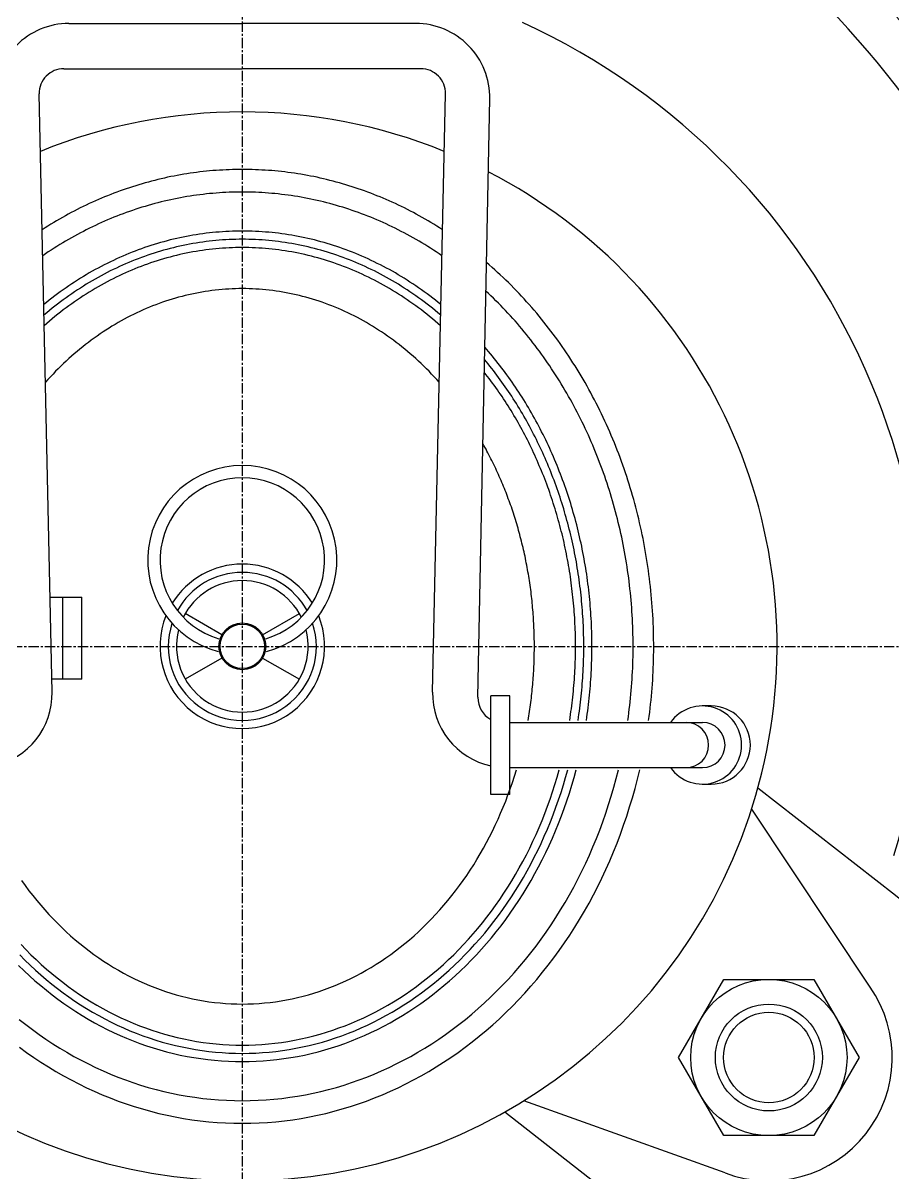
# Model space of a CAD drawing. Extents: x -168 to 134, y -532 to 192.
# Drawn here: x -26.7 to 79.1, y -64 to 75.8 of the extents above; entities that cross this region are included whole.
import ezdxf

# ---------------------------------------------------------------- set-up
doc = ezdxf.new("R2010")
doc.units = 0
doc.linetypes.add('CENTER', pattern=[2, 1.25, -0.25, 0.25, -0.25])
doc.linetypes.add('DASHED', pattern=[0.75, 0.5, -0.25])
doc.layers.get('0').update_dxf_attribs({"linetype": 'CONTINUOUS'})
doc.layers.add('CENTER', color=1, linetype='CENTER')

msp = doc.modelspace()

# ---------------------------------------------------------------- linework, layer by layer
at = {"color": 7, "linetype": 'CONTINUOUS'}
for p, q in [((-21.07, 75.75), (0, 75.75)), ((21.07, 75.75), (0, 75.75)), ((-21.69, 70.25), (0, 70.25)), ((21.69, 70.25), (0, 70.25)), ((-23.13, -5.56), (-24.68, 67.19)), ((23.13, -5.56), (24.68, 67.19)), ((28.63, -6.19), (30.07, 66.57)), ((-23.38, 6), (-19.5, 6)), ((-21.8, -4), (-21.8, 6)), ((-19.5, -4), (-19.5, 6)), ((-2.47, 1.42), (-6.93, 4)), ((2.47, 1.42), (6.93, 4)), ((-2.47, -1.43), (-6.93, -4)), ((2.47, -1.43), (6.93, -4)), ((-19.5, -4), (-23.16, -4)), ((30.2, -18), (30.2, -6)), ((32.5, -6), (30.2, -6)), ((32.5, -18), (32.5, -6)), ((57, -7.25), (55.93, -7.25)), ((32.5, -9.25), (55.93, -9.25)), ((32.5, -14.75), (55.93, -14.75)), ((55.93, -16.75), (57, -16.75)), ((32.5, -18), (30.2, -18)), ((79.39, -30.3), (62.67, -17.24)), ((76.32, -41.44), (61.91, -19.81)), ((58.68, -64.02), (34.2, -55.27)), ((48.61, -69.7), (31.89, -56.64))]:
    msp.add_line(p, q, dxfattribs=at)
msp.add_lwpolyline([(69.48, -40.5), (74.97, -50), (69.48, -59.5), (58.52, -59.5), (53.03, -50), (58.52, -40.5)], close=True, dxfattribs=at)
for points in [[(24.33, 50.67, 0), (23.98, 50.89, 0), (23.64, 51.11, 0), (23.28, 51.33, 0), (22.93, 51.54, 0), (22.58, 51.75, 0), (22.22, 51.96, 0), (21.87, 52.16, 0), (21.51, 52.36, 0), (21.15, 52.56, 0), (20.79, 52.75, 0), (20.43, 52.94, 0), (20.07, 53.12, 0), (19.7, 53.31, 0), (19.34, 53.49, 0), (18.97, 53.66, 0), (18.6, 53.84, 0), (18.23, 54.01, 0), (17.86, 54.17, 0), (17.49, 54.34, 0), (17.12, 54.5, 0), (16.74, 54.65, 0), (16.37, 54.8, 0), (15.99, 54.95, 0), (15.62, 55.1, 0), (15.24, 55.24, 0), (14.86, 55.38, 0), (14.48, 55.51, 0), (14.1, 55.65, 0), (13.72, 55.77, 0), (13.34, 55.9, 0), (12.95, 56.02, 0), (12.57, 56.14, 0), (12.18, 56.25, 0), (11.8, 56.36, 0), (11.41, 56.47, 0), (11.03, 56.57, 0), (10.64, 56.67, 0), (10.25, 56.77, 0), (9.86, 56.86, 0), (9.47, 56.95, 0), (9.08, 57.04, 0), (8.69, 57.12, 0), (8.3, 57.2, 0), (7.91, 57.27, 0), (7.52, 57.34, 0), (7.12, 57.41, 0), (6.73, 57.47, 0), (6.34, 57.53, 0), (5.94, 57.59, 0), (5.55, 57.64, 0), (5.15, 57.69, 0), (4.76, 57.74, 0), (4.36, 57.78, 0), (3.97, 57.82, 0), (3.57, 57.85, 0), (3.17, 57.88, 0), (2.78, 57.91, 0), (2.38, 57.93, 0), (1.98, 57.95, 0), (1.59, 57.97, 0), (1.19, 57.98, 0), (0.79, 57.99, 0), (0.4, 58, 0), (0, 58, 0), (-0.4, 58, 0), (-0.79, 57.99, 0), (-1.19, 57.98, 0), (-1.59, 57.97, 0), (-1.98, 57.95, 0), (-2.38, 57.93, 0), (-2.78, 57.91, 0), (-3.17, 57.88, 0), (-3.57, 57.85, 0), (-3.97, 57.82, 0), (-4.36, 57.78, 0), (-4.76, 57.74, 0), (-5.15, 57.69, 0), (-5.55, 57.64, 0), (-5.94, 57.59, 0), (-6.34, 57.53, 0), (-6.73, 57.47, 0), (-7.12, 57.41, 0), (-7.52, 57.34, 0), (-7.91, 57.27, 0), (-8.3, 57.2, 0), (-8.69, 57.12, 0), (-9.08, 57.04, 0), (-9.47, 56.95, 0), (-9.86, 56.86, 0), (-10.25, 56.77, 0), (-10.64, 56.67, 0), (-11.03, 56.57, 0), (-11.41, 56.47, 0), (-11.8, 56.36, 0), (-12.18, 56.25, 0), (-12.57, 56.14, 0), (-12.95, 56.02, 0), (-13.34, 55.9, 0), (-13.72, 55.77, 0), (-14.1, 55.65, 0), (-14.48, 55.51, 0), (-14.86, 55.38, 0), (-15.24, 55.24, 0), (-15.62, 55.1, 0), (-15.99, 54.95, 0), (-16.37, 54.8, 0), (-16.74, 54.65, 0), (-17.12, 54.5, 0), (-17.49, 54.34, 0), (-17.86, 54.17, 0), (-18.23, 54.01, 0), (-18.6, 53.84, 0), (-18.97, 53.66, 0), (-19.34, 53.49, 0), (-19.7, 53.31, 0), (-20.07, 53.12, 0), (-20.43, 52.94, 0), (-20.79, 52.75, 0), (-21.15, 52.56, 0), (-21.51, 52.36, 0), (-21.87, 52.16, 0), (-22.22, 51.96, 0), (-22.58, 51.75, 0), (-22.93, 51.54, 0), (-23.28, 51.33, 0), (-23.64, 51.11, 0), (-23.98, 50.89, 0), (-24.33, 50.67, 0)], [(24.26, 47.5, 0), (23.92, 47.73, 0), (23.58, 47.96, 0), (23.23, 48.19, 0), (22.88, 48.42, 0), (22.53, 48.64, 0), (22.18, 48.86, 0), (21.83, 49.07, 0), (21.48, 49.28, 0), (21.12, 49.49, 0), (20.76, 49.69, 0), (20.4, 49.89, 0), (20.04, 50.09, 0), (19.68, 50.28, 0), (19.32, 50.47, 0), (18.96, 50.66, 0), (18.59, 50.84, 0), (18.22, 51.02, 0), (17.85, 51.2, 0), (17.49, 51.37, 0), (17.11, 51.54, 0), (16.74, 51.7, 0), (16.37, 51.87, 0), (16, 52.02, 0), (15.62, 52.18, 0), (15.24, 52.33, 0), (14.87, 52.47, 0), (14.49, 52.62, 0), (14.11, 52.76, 0), (13.73, 52.89, 0), (13.35, 53.02, 0), (12.96, 53.15, 0), (12.58, 53.28, 0), (12.2, 53.4, 0), (11.81, 53.51, 0), (11.43, 53.63, 0), (11.04, 53.74, 0), (10.65, 53.84, 0), (10.26, 53.94, 0), (9.88, 54.04, 0), (9.49, 54.14, 0), (9.1, 54.23, 0), (8.7, 54.31, 0), (8.31, 54.4, 0), (7.92, 54.48, 0), (7.53, 54.55, 0), (7.14, 54.62, 0), (6.74, 54.69, 0), (6.35, 54.75, 0), (5.95, 54.81, 0), (5.56, 54.87, 0), (5.16, 54.92, 0), (4.77, 54.97, 0), (4.37, 55.02, 0), (3.97, 55.06, 0), (3.58, 55.09, 0), (3.18, 55.13, 0), (2.78, 55.16, 0), (2.39, 55.18, 0), (1.99, 55.2, 0), (1.59, 55.22, 0), (1.19, 55.23, 0), (0.8, 55.24, 0), (0.4, 55.25, 0), (0, 55.25, 0), (-0.4, 55.25, 0), (-0.8, 55.24, 0), (-1.19, 55.23, 0), (-1.59, 55.22, 0), (-1.99, 55.2, 0), (-2.39, 55.18, 0), (-2.78, 55.16, 0), (-3.18, 55.13, 0), (-3.58, 55.09, 0), (-3.97, 55.06, 0), (-4.37, 55.02, 0), (-4.77, 54.97, 0), (-5.16, 54.92, 0), (-5.56, 54.87, 0), (-5.95, 54.81, 0), (-6.35, 54.75, 0), (-6.74, 54.69, 0), (-7.14, 54.62, 0), (-7.53, 54.55, 0), (-7.92, 54.48, 0), (-8.31, 54.4, 0), (-8.7, 54.31, 0), (-9.1, 54.23, 0), (-9.49, 54.14, 0), (-9.88, 54.04, 0), (-10.26, 53.94, 0), (-10.65, 53.84, 0), (-11.04, 53.74, 0), (-11.43, 53.63, 0), (-11.81, 53.51, 0), (-12.2, 53.4, 0), (-12.58, 53.28, 0), (-12.96, 53.15, 0), (-13.35, 53.02, 0), (-13.73, 52.89, 0), (-14.11, 52.76, 0), (-14.49, 52.62, 0), (-14.87, 52.47, 0), (-15.24, 52.33, 0), (-15.62, 52.18, 0), (-16, 52.02, 0), (-16.37, 51.87, 0), (-16.74, 51.7, 0), (-17.11, 51.54, 0), (-17.49, 51.37, 0), (-17.85, 51.2, 0), (-18.22, 51.02, 0), (-18.59, 50.84, 0), (-18.96, 50.66, 0), (-19.32, 50.47, 0), (-19.68, 50.28, 0), (-20.04, 50.09, 0), (-20.4, 49.89, 0), (-20.76, 49.69, 0), (-21.12, 49.49, 0), (-21.48, 49.28, 0), (-21.83, 49.07, 0), (-22.18, 48.86, 0), (-22.53, 48.64, 0), (-22.88, 48.42, 0), (-23.23, 48.19, 0), (-23.58, 47.96, 0), (-23.92, 47.73, 0), (-24.26, 47.5, 0)], [(24.14, 41.56, 0), (23.81, 41.83, 0), (23.47, 42.1, 0), (23.14, 42.36, 0), (22.8, 42.62, 0), (22.46, 42.87, 0), (22.12, 43.12, 0), (21.78, 43.37, 0), (21.43, 43.61, 0), (21.08, 43.85, 0), (20.73, 44.08, 0), (20.38, 44.31, 0), (20.03, 44.54, 0), (19.68, 44.76, 0), (19.32, 44.98, 0), (18.96, 45.2, 0), (18.6, 45.41, 0), (18.24, 45.61, 0), (17.88, 45.82, 0), (17.51, 46.01, 0), (17.15, 46.21, 0), (16.78, 46.4, 0), (16.41, 46.58, 0), (16.04, 46.77, 0), (15.67, 46.94, 0), (15.29, 47.12, 0), (14.92, 47.29, 0), (14.54, 47.45, 0), (14.16, 47.61, 0), (13.78, 47.77, 0), (13.4, 47.92, 0), (13.02, 48.07, 0), (12.64, 48.21, 0), (12.26, 48.35, 0), (11.87, 48.49, 0), (11.49, 48.62, 0), (11.1, 48.75, 0), (10.71, 48.87, 0), (10.32, 48.99, 0), (9.93, 49.1, 0), (9.54, 49.21, 0), (9.15, 49.31, 0), (8.76, 49.42, 0), (8.37, 49.51, 0), (7.97, 49.6, 0), (7.58, 49.69, 0), (7.19, 49.77, 0), (6.79, 49.85, 0), (6.39, 49.93, 0), (6, 49.99, 0), (5.6, 50.06, 0), (5.2, 50.12, 0), (4.8, 50.18, 0), (4.4, 50.23, 0), (4, 50.28, 0), (3.61, 50.32, 0), (3.21, 50.36, 0), (2.81, 50.39, 0), (2.41, 50.42, 0), (2, 50.44, 0), (1.6, 50.46, 0), (1.2, 50.48, 0), (0.8, 50.49, 0), (0.4, 50.5, 0), (0, 50.5, 0), (-0.4, 50.5, 0), (-0.8, 50.49, 0), (-1.2, 50.48, 0), (-1.6, 50.46, 0), (-2, 50.44, 0), (-2.41, 50.42, 0), (-2.81, 50.39, 0), (-3.21, 50.36, 0), (-3.61, 50.32, 0), (-4, 50.28, 0), (-4.4, 50.23, 0), (-4.8, 50.18, 0), (-5.2, 50.12, 0), (-5.6, 50.06, 0), (-6, 49.99, 0), (-6.39, 49.93, 0), (-6.79, 49.85, 0), (-7.19, 49.77, 0), (-7.58, 49.69, 0), (-7.97, 49.6, 0), (-8.37, 49.51, 0), (-8.76, 49.42, 0), (-9.15, 49.31, 0), (-9.54, 49.21, 0), (-9.93, 49.1, 0), (-10.32, 48.99, 0), (-10.71, 48.87, 0), (-11.1, 48.75, 0), (-11.49, 48.62, 0), (-11.87, 48.49, 0), (-12.26, 48.35, 0), (-12.64, 48.21, 0), (-13.02, 48.07, 0), (-13.4, 47.92, 0), (-13.78, 47.77, 0), (-14.16, 47.61, 0), (-14.54, 47.45, 0), (-14.92, 47.29, 0), (-15.29, 47.12, 0), (-15.67, 46.94, 0), (-16.04, 46.77, 0), (-16.41, 46.58, 0), (-16.78, 46.4, 0), (-17.15, 46.21, 0), (-17.51, 46.01, 0), (-17.88, 45.82, 0), (-18.24, 45.61, 0), (-18.6, 45.41, 0), (-18.96, 45.2, 0), (-19.32, 44.98, 0), (-19.68, 44.76, 0), (-20.03, 44.54, 0), (-20.38, 44.31, 0), (-20.73, 44.08, 0), (-21.08, 43.85, 0), (-21.43, 43.61, 0), (-21.78, 43.37, 0), (-22.12, 43.12, 0), (-22.46, 42.87, 0), (-22.8, 42.62, 0), (-23.14, 42.36, 0), (-23.47, 42.1, 0), (-23.81, 41.83, 0), (-24.14, 41.56, 0)], [(24.11, 40.29, 0), (23.78, 40.57, 0), (23.45, 40.84, 0), (23.12, 41.11, 0), (22.78, 41.37, 0), (22.45, 41.63, 0), (22.11, 41.89, 0), (21.77, 42.15, 0), (21.42, 42.39, 0), (21.08, 42.64, 0), (20.73, 42.88, 0), (20.38, 43.12, 0), (20.03, 43.35, 0), (19.68, 43.58, 0), (19.32, 43.81, 0), (18.97, 44.03, 0), (18.61, 44.25, 0), (18.25, 44.46, 0), (17.89, 44.67, 0), (17.52, 44.87, 0), (17.16, 45.07, 0), (16.79, 45.27, 0), (16.42, 45.46, 0), (16.05, 45.65, 0), (15.68, 45.83, 0), (15.31, 46.01, 0), (14.93, 46.18, 0), (14.56, 46.35, 0), (14.18, 46.52, 0), (13.8, 46.68, 0), (13.42, 46.84, 0), (13.04, 46.99, 0), (12.66, 47.14, 0), (12.27, 47.29, 0), (11.89, 47.42, 0), (11.5, 47.56, 0), (11.12, 47.69, 0), (10.73, 47.82, 0), (10.34, 47.94, 0), (9.95, 48.06, 0), (9.56, 48.17, 0), (9.17, 48.28, 0), (8.78, 48.38, 0), (8.38, 48.48, 0), (7.99, 48.57, 0), (7.59, 48.66, 0), (7.2, 48.75, 0), (6.8, 48.83, 0), (6.41, 48.91, 0), (6.01, 48.98, 0), (5.61, 49.05, 0), (5.21, 49.11, 0), (4.81, 49.17, 0), (4.41, 49.22, 0), (4.01, 49.27, 0), (3.61, 49.31, 0), (3.21, 49.35, 0), (2.81, 49.39, 0), (2.41, 49.42, 0), (2.01, 49.44, 0), (1.61, 49.46, 0), (1.21, 49.48, 0), (0.8, 49.49, 0), (0.4, 49.5, 0), (0, 49.5, 0), (-0.4, 49.5, 0), (-0.8, 49.49, 0), (-1.21, 49.48, 0), (-1.61, 49.46, 0), (-2.01, 49.44, 0), (-2.41, 49.42, 0), (-2.81, 49.39, 0), (-3.21, 49.35, 0), (-3.61, 49.31, 0), (-4.01, 49.27, 0), (-4.41, 49.22, 0), (-4.81, 49.17, 0), (-5.21, 49.11, 0), (-5.61, 49.05, 0), (-6.01, 48.98, 0), (-6.41, 48.91, 0), (-6.8, 48.83, 0), (-7.2, 48.75, 0), (-7.59, 48.66, 0), (-7.99, 48.57, 0), (-8.38, 48.48, 0), (-8.78, 48.38, 0), (-9.17, 48.28, 0), (-9.56, 48.17, 0), (-9.95, 48.06, 0), (-10.34, 47.94, 0), (-10.73, 47.82, 0), (-11.12, 47.69, 0), (-11.5, 47.56, 0), (-11.89, 47.42, 0), (-12.27, 47.29, 0), (-12.66, 47.14, 0), (-13.04, 46.99, 0), (-13.42, 46.84, 0), (-13.8, 46.68, 0), (-14.18, 46.52, 0), (-14.56, 46.35, 0), (-14.93, 46.18, 0), (-15.31, 46.01, 0), (-15.68, 45.83, 0), (-16.05, 45.65, 0), (-16.42, 45.46, 0), (-16.79, 45.27, 0), (-17.16, 45.07, 0), (-17.52, 44.87, 0), (-17.89, 44.67, 0), (-18.25, 44.46, 0), (-18.61, 44.25, 0), (-18.97, 44.03, 0), (-19.32, 43.81, 0), (-19.68, 43.58, 0), (-20.03, 43.35, 0), (-20.38, 43.12, 0), (-20.73, 42.88, 0), (-21.08, 42.64, 0), (-21.42, 42.39, 0), (-21.77, 42.15, 0), (-22.11, 41.89, 0), (-22.45, 41.63, 0), (-22.78, 41.37, 0), (-23.12, 41.11, 0), (-23.45, 40.84, 0), (-23.78, 40.57, 0), (-24.11, 40.29, 0)], [(24.08, 38.99, 0), (23.76, 39.28, 0), (23.43, 39.56, 0), (23.1, 39.84, 0), (22.77, 40.11, 0), (22.43, 40.38, 0), (22.1, 40.65, 0), (21.76, 40.91, 0), (21.42, 41.16, 0), (21.07, 41.42, 0), (20.73, 41.67, 0), (20.38, 41.91, 0), (20.03, 42.15, 0), (19.68, 42.39, 0), (19.33, 42.62, 0), (18.97, 42.85, 0), (18.62, 43.07, 0), (18.26, 43.29, 0), (17.9, 43.51, 0), (17.53, 43.72, 0), (17.17, 43.93, 0), (16.8, 44.13, 0), (16.44, 44.33, 0), (16.07, 44.52, 0), (15.7, 44.71, 0), (15.32, 44.89, 0), (14.95, 45.07, 0), (14.58, 45.25, 0), (14.2, 45.42, 0), (13.82, 45.59, 0), (13.44, 45.75, 0), (13.06, 45.91, 0), (12.68, 46.06, 0), (12.3, 46.21, 0), (11.91, 46.36, 0), (11.52, 46.49, 0), (11.14, 46.63, 0), (10.75, 46.76, 0), (10.36, 46.89, 0), (9.97, 47.01, 0), (9.58, 47.12, 0), (9.19, 47.24, 0), (8.79, 47.34, 0), (8.4, 47.45, 0), (8.01, 47.54, 0), (7.61, 47.64, 0), (7.21, 47.72, 0), (6.82, 47.81, 0), (6.42, 47.89, 0), (6.02, 47.96, 0), (5.62, 48.03, 0), (5.22, 48.09, 0), (4.82, 48.15, 0), (4.42, 48.21, 0), (4.02, 48.26, 0), (3.62, 48.31, 0), (3.22, 48.35, 0), (2.82, 48.38, 0), (2.42, 48.41, 0), (2.01, 48.44, 0), (1.61, 48.46, 0), (1.21, 48.48, 0), (0.81, 48.49, 0), (0.4, 48.5, 0), (0, 48.5, 0), (-0.4, 48.5, 0), (-0.81, 48.49, 0), (-1.21, 48.48, 0), (-1.61, 48.46, 0), (-2.01, 48.44, 0), (-2.42, 48.41, 0), (-2.82, 48.38, 0), (-3.22, 48.35, 0), (-3.62, 48.31, 0), (-4.02, 48.26, 0), (-4.42, 48.21, 0), (-4.82, 48.15, 0), (-5.22, 48.09, 0), (-5.62, 48.03, 0), (-6.02, 47.96, 0), (-6.42, 47.89, 0), (-6.82, 47.81, 0), (-7.21, 47.72, 0), (-7.61, 47.64, 0), (-8.01, 47.54, 0), (-8.4, 47.45, 0), (-8.79, 47.34, 0), (-9.19, 47.24, 0), (-9.58, 47.12, 0), (-9.97, 47.01, 0), (-10.36, 46.89, 0), (-10.75, 46.76, 0), (-11.14, 46.63, 0), (-11.52, 46.49, 0), (-11.91, 46.36, 0), (-12.3, 46.21, 0), (-12.68, 46.06, 0), (-13.06, 45.91, 0), (-13.44, 45.75, 0), (-13.82, 45.59, 0), (-14.2, 45.42, 0), (-14.58, 45.25, 0), (-14.95, 45.07, 0), (-15.32, 44.89, 0), (-15.7, 44.71, 0), (-16.07, 44.52, 0), (-16.44, 44.33, 0), (-16.8, 44.13, 0), (-17.17, 43.93, 0), (-17.53, 43.72, 0), (-17.9, 43.51, 0), (-18.26, 43.29, 0), (-18.62, 43.07, 0), (-18.97, 42.85, 0), (-19.33, 42.62, 0), (-19.68, 42.39, 0), (-20.03, 42.15, 0), (-20.38, 41.91, 0), (-20.73, 41.67, 0), (-21.07, 41.42, 0), (-21.42, 41.16, 0), (-21.76, 40.91, 0), (-22.1, 40.65, 0), (-22.43, 40.38, 0), (-22.77, 40.11, 0), (-23.1, 39.84, 0), (-23.43, 39.56, 0), (-23.76, 39.28, 0), (-24.08, 38.99, 0)], [(49.39, -9, 0), (49.46, -8.51, 0), (49.52, -8.02, 0), (49.58, -7.53, 0), (49.63, -7.04, 0), (49.68, -6.55, 0), (49.73, -6.06, 0), (49.77, -5.57, 0), (49.81, -5.07, 0), (49.84, -4.58, 0), (49.88, -4.09, 0), (49.9, -3.6, 0), (49.93, -3.1, 0), (49.95, -2.61, 0), (49.97, -2.11, 0), (49.98, -1.62, 0), (49.99, -1.13, 0), (50, -0.63, 0), (50, -0.14, 0), (50, 0.36, 0), (49.99, 0.85, 0), (49.99, 1.35, 0), (49.97, 1.84, 0), (49.96, 2.34, 0), (49.94, 2.83, 0), (49.92, 3.32, 0), (49.89, 3.82, 0), (49.86, 4.31, 0), (49.83, 4.8, 0), (49.79, 5.3, 0), (49.75, 5.79, 0), (49.71, 6.28, 0), (49.66, 6.77, 0), (49.61, 7.26, 0), (49.55, 7.75, 0), (49.49, 8.24, 0), (49.43, 8.73, 0), (49.36, 9.22, 0), (49.29, 9.71, 0), (49.22, 10.19, 0), (49.14, 10.68, 0), (49.06, 11.17, 0), (48.98, 11.65, 0), (48.89, 12.13, 0), (48.8, 12.62, 0), (48.71, 13.1, 0), (48.61, 13.58, 0), (48.51, 14.06, 0), (48.4, 14.54, 0), (48.29, 15.02, 0), (48.18, 15.5, 0), (48.07, 15.97, 0), (47.95, 16.45, 0), (47.83, 16.92, 0), (47.7, 17.39, 0), (47.57, 17.86, 0), (47.44, 18.33, 0), (47.3, 18.8, 0), (47.16, 19.27, 0), (47.02, 19.73, 0), (46.87, 20.2, 0), (46.72, 20.66, 0), (46.57, 21.12, 0), (46.41, 21.58, 0), (46.25, 22.04, 0), (46.09, 22.5, 0), (45.92, 22.95, 0), (45.75, 23.41, 0), (45.57, 23.86, 0), (45.4, 24.31, 0), (45.22, 24.75, 0), (45.03, 25.2, 0), (44.85, 25.65, 0), (44.66, 26.09, 0), (44.46, 26.53, 0), (44.27, 26.97, 0), (44.07, 27.4, 0), (43.86, 27.84, 0), (43.66, 28.27, 0), (43.45, 28.7, 0), (43.24, 29.13, 0), (43.02, 29.56, 0), (42.8, 29.98, 0), (42.58, 30.4, 0), (42.35, 30.82, 0), (42.13, 31.24, 0), (41.9, 31.66, 0), (41.66, 32.07, 0), (41.42, 32.48, 0), (41.18, 32.89, 0), (40.94, 33.3, 0), (40.69, 33.7, 0), (40.45, 34.1, 0), (40.19, 34.5, 0), (39.94, 34.9, 0), (39.68, 35.29, 0), (39.42, 35.68, 0), (39.16, 36.07, 0), (38.89, 36.45, 0), (38.62, 36.84, 0), (38.35, 37.22, 0), (38.07, 37.6, 0), (37.8, 37.97, 0), (37.51, 38.34, 0), (37.23, 38.71, 0), (36.95, 39.08, 0), (36.66, 39.44, 0), (36.37, 39.81, 0), (36.07, 40.16, 0), (35.78, 40.52, 0), (35.48, 40.87, 0), (35.17, 41.22, 0), (34.87, 41.57, 0), (34.56, 41.91, 0), (34.25, 42.25, 0), (33.94, 42.59, 0), (33.63, 42.92, 0), (33.31, 43.25, 0), (32.99, 43.58, 0), (32.67, 43.91, 0), (32.35, 44.23, 0), (32.02, 44.54, 0), (31.69, 44.86, 0), (31.36, 45.17, 0), (31.03, 45.48, 0), (30.69, 45.79, 0), (30.36, 46.09, 0), (30.02, 46.39, 0), (29.67, 46.68, 0)], [(23.94, 32.12, 0), (23.63, 32.46, 0), (23.32, 32.79, 0), (23.01, 33.12, 0), (22.7, 33.45, 0), (22.38, 33.77, 0), (22.06, 34.08, 0), (21.74, 34.39, 0), (21.41, 34.7, 0), (21.08, 35, 0), (20.75, 35.29, 0), (20.42, 35.59, 0), (20.08, 35.87, 0), (19.74, 36.15, 0), (19.4, 36.43, 0), (19.05, 36.7, 0), (18.71, 36.97, 0), (18.36, 37.23, 0), (18, 37.49, 0), (17.65, 37.74, 0), (17.29, 37.99, 0), (16.93, 38.23, 0), (16.57, 38.47, 0), (16.2, 38.7, 0), (15.84, 38.93, 0), (15.47, 39.15, 0), (15.1, 39.37, 0), (14.73, 39.58, 0), (14.35, 39.79, 0), (13.98, 39.99, 0), (13.6, 40.18, 0), (13.22, 40.37, 0), (12.84, 40.56, 0), (12.45, 40.74, 0), (12.07, 40.91, 0), (11.68, 41.08, 0), (11.29, 41.24, 0), (10.9, 41.4, 0), (10.51, 41.55, 0), (10.12, 41.7, 0), (9.72, 41.84, 0), (9.33, 41.97, 0), (8.93, 42.1, 0), (8.53, 42.22, 0), (8.14, 42.34, 0), (7.74, 42.45, 0), (7.33, 42.56, 0), (6.93, 42.66, 0), (6.53, 42.76, 0), (6.13, 42.85, 0), (5.72, 42.93, 0), (5.32, 43.01, 0), (4.91, 43.08, 0), (4.5, 43.15, 0), (4.1, 43.21, 0), (3.69, 43.26, 0), (3.28, 43.31, 0), (2.87, 43.36, 0), (2.46, 43.4, 0), (2.05, 43.43, 0), (1.64, 43.45, 0), (1.23, 43.47, 0), (0.82, 43.49, 0), (0.41, 43.5, 0), (0, 43.5, 0), (-0.41, 43.5, 0), (-0.82, 43.49, 0), (-1.23, 43.47, 0), (-1.64, 43.45, 0), (-2.05, 43.43, 0), (-2.46, 43.4, 0), (-2.87, 43.36, 0), (-3.28, 43.31, 0), (-3.69, 43.26, 0), (-4.1, 43.21, 0), (-4.5, 43.15, 0), (-4.91, 43.08, 0), (-5.32, 43.01, 0), (-5.72, 42.93, 0), (-6.13, 42.85, 0), (-6.53, 42.76, 0), (-6.93, 42.66, 0), (-7.33, 42.56, 0), (-7.74, 42.45, 0), (-8.14, 42.34, 0), (-8.53, 42.22, 0), (-8.93, 42.1, 0), (-9.33, 41.97, 0), (-9.72, 41.84, 0), (-10.12, 41.7, 0), (-10.51, 41.55, 0), (-10.9, 41.4, 0), (-11.29, 41.24, 0), (-11.68, 41.08, 0), (-12.07, 40.91, 0), (-12.45, 40.74, 0), (-12.84, 40.56, 0), (-13.22, 40.37, 0), (-13.6, 40.18, 0), (-13.98, 39.99, 0), (-14.35, 39.79, 0), (-14.73, 39.58, 0), (-15.1, 39.37, 0), (-15.47, 39.15, 0), (-15.84, 38.93, 0), (-16.2, 38.7, 0), (-16.57, 38.47, 0), (-16.93, 38.23, 0), (-17.29, 37.99, 0), (-17.65, 37.74, 0), (-18, 37.49, 0), (-18.36, 37.23, 0), (-18.71, 36.97, 0), (-19.05, 36.7, 0), (-19.4, 36.43, 0), (-19.74, 36.15, 0), (-20.08, 35.87, 0), (-20.42, 35.59, 0), (-20.75, 35.29, 0), (-21.08, 35, 0), (-21.41, 34.7, 0), (-21.74, 34.39, 0), (-22.06, 34.08, 0), (-22.38, 33.77, 0), (-22.7, 33.45, 0), (-23.01, 33.12, 0), (-23.32, 32.79, 0), (-23.63, 32.46, 0), (-23.94, 32.12, 0)], [(46.87, -9, 0), (46.93, -8.55, 0), (46.99, -8.09, 0), (47.04, -7.64, 0), (47.1, -7.19, 0), (47.15, -6.73, 0), (47.19, -6.28, 0), (47.24, -5.82, 0), (47.28, -5.37, 0), (47.31, -4.91, 0), (47.35, -4.45, 0), (47.38, -4, 0), (47.4, -3.54, 0), (47.43, -3.08, 0), (47.45, -2.62, 0), (47.46, -2.17, 0), (47.48, -1.71, 0), (47.49, -1.25, 0), (47.5, -0.79, 0), (47.5, -0.33, 0), (47.5, 0.12, 0), (47.5, 0.58, 0), (47.49, 1.04, 0), (47.48, 1.5, 0), (47.47, 1.96, 0), (47.45, 2.41, 0), (47.44, 2.87, 0), (47.41, 3.33, 0), (47.39, 3.79, 0), (47.36, 4.24, 0), (47.33, 4.7, 0), (47.29, 5.16, 0), (47.25, 5.61, 0), (47.21, 6.07, 0), (47.17, 6.52, 0), (47.12, 6.98, 0), (47.07, 7.43, 0), (47.01, 7.89, 0), (46.96, 8.34, 0), (46.89, 8.79, 0), (46.83, 9.24, 0), (46.76, 9.69, 0), (46.69, 10.15, 0), (46.62, 10.6, 0), (46.54, 11.04, 0), (46.46, 11.49, 0), (46.38, 11.94, 0), (46.29, 12.39, 0), (46.2, 12.83, 0), (46.11, 13.28, 0), (46.01, 13.72, 0), (45.91, 14.17, 0), (45.81, 14.61, 0), (45.7, 15.05, 0), (45.59, 15.49, 0), (45.48, 15.93, 0), (45.37, 16.37, 0), (45.25, 16.81, 0), (45.13, 17.24, 0), (45, 17.68, 0), (44.88, 18.11, 0), (44.75, 18.54, 0), (44.61, 18.97, 0), (44.47, 19.4, 0), (44.33, 19.83, 0), (44.19, 20.26, 0), (44.05, 20.68, 0), (43.9, 21.11, 0), (43.74, 21.53, 0), (43.59, 21.95, 0), (43.43, 22.37, 0), (43.27, 22.79, 0), (43.11, 23.21, 0), (42.94, 23.62, 0), (42.77, 24.03, 0), (42.6, 24.45, 0), (42.42, 24.86, 0), (42.24, 25.26, 0), (42.06, 25.67, 0), (41.88, 26.08, 0), (41.69, 26.48, 0), (41.5, 26.88, 0), (41.31, 27.28, 0), (41.11, 27.68, 0), (40.91, 28.07, 0), (40.71, 28.47, 0), (40.51, 28.86, 0), (40.3, 29.25, 0), (40.09, 29.64, 0), (39.88, 30.02, 0), (39.66, 30.4, 0), (39.44, 30.79, 0), (39.22, 31.17, 0), (39, 31.54, 0), (38.77, 31.92, 0), (38.54, 32.29, 0), (38.31, 32.66, 0), (38.08, 33.03, 0), (37.84, 33.4, 0), (37.6, 33.76, 0), (37.36, 34.12, 0), (37.11, 34.48, 0), (36.87, 34.84, 0), (36.62, 35.19, 0), (36.37, 35.54, 0), (36.11, 35.89, 0), (35.85, 36.24, 0), (35.59, 36.59, 0), (35.33, 36.93, 0), (35.07, 37.27, 0), (34.8, 37.6, 0), (34.53, 37.94, 0), (34.26, 38.27, 0), (33.99, 38.6, 0), (33.71, 38.93, 0), (33.43, 39.25, 0), (33.15, 39.57, 0), (32.87, 39.89, 0), (32.58, 40.2, 0), (32.29, 40.52, 0), (32, 40.83, 0), (31.71, 41.13, 0), (31.42, 41.44, 0), (31.12, 41.74, 0), (30.82, 42.04, 0), (30.52, 42.34, 0), (30.22, 42.63, 0), (29.91, 42.92, 0), (29.61, 43.21, 0)], [(41.82, -9, 0), (41.88, -8.62, 0), (41.93, -8.24, 0), (41.98, -7.85, 0), (42.03, -7.47, 0), (42.08, -7.08, 0), (42.12, -6.7, 0), (42.17, -6.31, 0), (42.21, -5.93, 0), (42.24, -5.54, 0), (42.28, -5.16, 0), (42.31, -4.77, 0), (42.34, -4.39, 0), (42.37, -4, 0), (42.39, -3.61, 0), (42.41, -3.22, 0), (42.43, -2.84, 0), (42.45, -2.45, 0), (42.46, -2.06, 0), (42.48, -1.67, 0), (42.49, -1.29, 0), (42.49, -0.9, 0), (42.5, -0.51, 0), (42.5, -0.12, 0), (42.5, 0.27, 0), (42.5, 0.65, 0), (42.49, 1.04, 0), (42.48, 1.43, 0), (42.47, 1.82, 0), (42.46, 2.21, 0), (42.44, 2.59, 0), (42.43, 2.98, 0), (42.41, 3.37, 0), (42.38, 3.76, 0), (42.36, 4.14, 0), (42.33, 4.53, 0), (42.3, 4.92, 0), (42.27, 5.3, 0), (42.23, 5.69, 0), (42.19, 6.07, 0), (42.15, 6.46, 0), (42.11, 6.84, 0), (42.06, 7.23, 0), (42.01, 7.61, 0), (41.96, 8, 0), (41.91, 8.38, 0), (41.86, 8.76, 0), (41.8, 9.14, 0), (41.74, 9.52, 0), (41.67, 9.9, 0), (41.61, 10.29, 0), (41.54, 10.66, 0), (41.47, 11.04, 0), (41.4, 11.42, 0), (41.32, 11.8, 0), (41.25, 12.18, 0), (41.17, 12.55, 0), (41.08, 12.93, 0), (41, 13.3, 0), (40.91, 13.68, 0), (40.82, 14.05, 0), (40.73, 14.42, 0), (40.64, 14.79, 0), (40.54, 15.17, 0), (40.44, 15.54, 0), (40.34, 15.9, 0), (40.23, 16.27, 0), (40.13, 16.64, 0), (40.02, 17, 0), (39.91, 17.37, 0), (39.79, 17.73, 0), (39.68, 18.1, 0), (39.56, 18.46, 0), (39.44, 18.82, 0), (39.32, 19.18, 0), (39.19, 19.54, 0), (39.06, 19.89, 0), (38.93, 20.25, 0), (38.8, 20.61, 0), (38.67, 20.96, 0), (38.53, 21.31, 0), (38.39, 21.66, 0), (38.25, 22.01, 0), (38.11, 22.36, 0), (37.96, 22.71, 0), (37.81, 23.05, 0), (37.66, 23.4, 0), (37.51, 23.74, 0), (37.36, 24.08, 0), (37.2, 24.42, 0), (37.04, 24.76, 0), (36.88, 25.1, 0), (36.71, 25.44, 0), (36.55, 25.77, 0), (36.38, 26.1, 0), (36.21, 26.44, 0), (36.04, 26.77, 0), (35.87, 27.09, 0), (35.69, 27.42, 0), (35.51, 27.75, 0), (35.33, 28.07, 0), (35.15, 28.39, 0), (34.96, 28.71, 0), (34.78, 29.03, 0), (34.59, 29.35, 0), (34.4, 29.66, 0), (34.2, 29.98, 0), (34.01, 30.29, 0), (33.81, 30.6, 0), (33.61, 30.9, 0), (33.41, 31.21, 0), (33.21, 31.51, 0), (33, 31.82, 0), (32.8, 32.12, 0), (32.59, 32.42, 0), (32.38, 32.71, 0), (32.17, 33.01, 0), (31.95, 33.3, 0), (31.73, 33.59, 0), (31.52, 33.88, 0), (31.3, 34.17, 0), (31.07, 34.45, 0), (30.85, 34.73, 0), (30.63, 35.01, 0), (30.4, 35.29, 0), (30.17, 35.57, 0), (29.94, 35.84, 0), (29.7, 36.12, 0), (29.47, 36.39, 0)], [(40.81, -9, 0), (40.86, -8.63, 0), (40.92, -8.27, 0), (40.97, -7.9, 0), (41.02, -7.53, 0), (41.06, -7.16, 0), (41.11, -6.79, 0), (41.15, -6.42, 0), (41.19, -6.05, 0), (41.23, -5.68, 0), (41.26, -5.31, 0), (41.29, -4.94, 0), (41.32, -4.57, 0), (41.35, -4.19, 0), (41.38, -3.82, 0), (41.4, -3.45, 0), (41.42, -3.08, 0), (41.44, -2.71, 0), (41.45, -2.33, 0), (41.47, -1.96, 0), (41.48, -1.59, 0), (41.49, -1.21, 0), (41.49, -0.84, 0), (41.5, -0.47, 0), (41.5, -0.09, 0), (41.5, 0.28, 0), (41.5, 0.65, 0), (41.49, 1.03, 0), (41.48, 1.4, 0), (41.47, 1.77, 0), (41.46, 2.14, 0), (41.45, 2.52, 0), (41.43, 2.89, 0), (41.41, 3.26, 0), (41.39, 3.63, 0), (41.36, 4.01, 0), (41.34, 4.38, 0), (41.31, 4.75, 0), (41.28, 5.12, 0), (41.24, 5.49, 0), (41.21, 5.86, 0), (41.17, 6.23, 0), (41.13, 6.6, 0), (41.09, 6.97, 0), (41.04, 7.34, 0), (40.99, 7.71, 0), (40.94, 8.08, 0), (40.89, 8.45, 0), (40.84, 8.81, 0), (40.78, 9.18, 0), (40.72, 9.55, 0), (40.66, 9.91, 0), (40.6, 10.28, 0), (40.53, 10.64, 0), (40.46, 11.01, 0), (40.39, 11.37, 0), (40.32, 11.73, 0), (40.24, 12.1, 0), (40.16, 12.46, 0), (40.08, 12.82, 0), (40, 13.18, 0), (39.92, 13.54, 0), (39.83, 13.9, 0), (39.74, 14.25, 0), (39.65, 14.61, 0), (39.56, 14.97, 0), (39.46, 15.32, 0), (39.36, 15.68, 0), (39.26, 16.03, 0), (39.16, 16.38, 0), (39.06, 16.73, 0), (38.95, 17.09, 0), (38.84, 17.44, 0), (38.73, 17.78, 0), (38.62, 18.13, 0), (38.5, 18.48, 0), (38.38, 18.82, 0), (38.26, 19.17, 0), (38.14, 19.51, 0), (38.02, 19.85, 0), (37.89, 20.2, 0), (37.76, 20.54, 0), (37.63, 20.88, 0), (37.5, 21.21, 0), (37.36, 21.55, 0), (37.22, 21.88, 0), (37.08, 22.22, 0), (36.94, 22.55, 0), (36.8, 22.88, 0), (36.65, 23.21, 0), (36.51, 23.54, 0), (36.36, 23.87, 0), (36.2, 24.2, 0), (36.05, 24.52, 0), (35.89, 24.84, 0), (35.74, 25.17, 0), (35.58, 25.49, 0), (35.41, 25.81, 0), (35.25, 26.12, 0), (35.08, 26.44, 0), (34.92, 26.76, 0), (34.75, 27.07, 0), (34.57, 27.38, 0), (34.4, 27.69, 0), (34.22, 28, 0), (34.05, 28.31, 0), (33.87, 28.61, 0), (33.68, 28.91, 0), (33.5, 29.22, 0), (33.31, 29.52, 0), (33.13, 29.82, 0), (32.94, 30.11, 0), (32.75, 30.41, 0), (32.55, 30.7, 0), (32.36, 30.99, 0), (32.16, 31.28, 0), (31.96, 31.57, 0), (31.76, 31.86, 0), (31.56, 32.14, 0), (31.36, 32.43, 0), (31.15, 32.71, 0), (30.94, 32.99, 0), (30.73, 33.26, 0), (30.52, 33.54, 0), (30.31, 33.81, 0), (30.09, 34.08, 0), (29.88, 34.35, 0), (29.66, 34.62, 0), (29.44, 34.89, 0)], [(39.8, -9, 0), (39.85, -8.65, 0), (39.9, -8.3, 0), (39.95, -7.94, 0), (40, -7.59, 0), (40.05, -7.24, 0), (40.09, -6.88, 0), (40.13, -6.53, 0), (40.17, -6.17, 0), (40.21, -5.82, 0), (40.24, -5.46, 0), (40.27, -5.11, 0), (40.31, -4.75, 0), (40.33, -4.39, 0), (40.36, -4.04, 0), (40.38, -3.68, 0), (40.4, -3.32, 0), (40.42, -2.97, 0), (40.44, -2.61, 0), (40.46, -2.25, 0), (40.47, -1.89, 0), (40.48, -1.54, 0), (40.49, -1.18, 0), (40.49, -0.82, 0), (40.5, -0.46, 0), (40.5, -0.1, 0), (40.5, 0.25, 0), (40.5, 0.61, 0), (40.49, 0.97, 0), (40.48, 1.33, 0), (40.48, 1.69, 0), (40.46, 2.04, 0), (40.45, 2.4, 0), (40.43, 2.76, 0), (40.42, 3.12, 0), (40.4, 3.47, 0), (40.37, 3.83, 0), (40.35, 4.19, 0), (40.32, 4.54, 0), (40.29, 4.9, 0), (40.26, 5.26, 0), (40.23, 5.61, 0), (40.19, 5.97, 0), (40.15, 6.32, 0), (40.11, 6.68, 0), (40.07, 7.03, 0), (40.03, 7.38, 0), (39.98, 7.74, 0), (39.93, 8.09, 0), (39.88, 8.44, 0), (39.83, 8.8, 0), (39.77, 9.15, 0), (39.72, 9.5, 0), (39.66, 9.85, 0), (39.59, 10.2, 0), (39.53, 10.55, 0), (39.46, 10.9, 0), (39.4, 11.25, 0), (39.33, 11.6, 0), (39.25, 11.94, 0), (39.18, 12.29, 0), (39.1, 12.64, 0), (39.02, 12.98, 0), (38.94, 13.32, 0), (38.86, 13.67, 0), (38.77, 14.01, 0), (38.69, 14.35, 0), (38.6, 14.7, 0), (38.5, 15.04, 0), (38.41, 15.38, 0), (38.31, 15.72, 0), (38.22, 16.05, 0), (38.12, 16.39, 0), (38.02, 16.73, 0), (37.91, 17.06, 0), (37.8, 17.4, 0), (37.7, 17.73, 0), (37.59, 18.06, 0), (37.47, 18.4, 0), (37.36, 18.73, 0), (37.24, 19.06, 0), (37.12, 19.38, 0), (37, 19.71, 0), (36.88, 20.04, 0), (36.76, 20.36, 0), (36.63, 20.69, 0), (36.5, 21.01, 0), (36.37, 21.33, 0), (36.24, 21.65, 0), (36.1, 21.97, 0), (35.97, 22.29, 0), (35.83, 22.61, 0), (35.69, 22.93, 0), (35.55, 23.24, 0), (35.4, 23.55, 0), (35.26, 23.87, 0), (35.11, 24.18, 0), (34.96, 24.49, 0), (34.81, 24.8, 0), (34.65, 25.1, 0), (34.5, 25.41, 0), (34.34, 25.71, 0), (34.18, 26.02, 0), (34.02, 26.32, 0), (33.86, 26.62, 0), (33.69, 26.91, 0), (33.52, 27.21, 0), (33.36, 27.51, 0), (33.19, 27.8, 0), (33.01, 28.09, 0), (32.84, 28.39, 0), (32.66, 28.67, 0), (32.49, 28.96, 0), (32.31, 29.25, 0), (32.13, 29.53, 0), (31.94, 29.82, 0), (31.76, 30.1, 0), (31.57, 30.38, 0), (31.38, 30.66, 0), (31.19, 30.93, 0), (31, 31.21, 0), (30.81, 31.48, 0), (30.61, 31.75, 0), (30.42, 32.02, 0), (30.22, 32.29, 0), (30.02, 32.56, 0), (29.82, 32.82, 0), (29.61, 33.08, 0), (29.41, 33.34, 0)], [(34.73, -9, 0), (34.78, -8.73, 0), (34.82, -8.46, 0), (34.87, -8.19, 0), (34.91, -7.92, 0), (34.95, -7.65, 0), (34.99, -7.38, 0), (35.02, -7.1, 0), (35.06, -6.83, 0), (35.09, -6.56, 0), (35.13, -6.29, 0), (35.16, -6.01, 0), (35.19, -5.74, 0), (35.22, -5.47, 0), (35.25, -5.19, 0), (35.27, -4.92, 0), (35.3, -4.64, 0), (35.32, -4.37, 0), (35.34, -4.1, 0), (35.36, -3.82, 0), (35.38, -3.55, 0), (35.4, -3.27, 0), (35.42, -3, 0), (35.43, -2.72, 0), (35.44, -2.45, 0), (35.46, -2.17, 0), (35.47, -1.9, 0), (35.48, -1.62, 0), (35.48, -1.34, 0), (35.49, -1.07, 0), (35.49, -0.79, 0), (35.5, -0.52, 0), (35.5, -0.24, 0), (35.5, 0.03, 0), (35.5, 0.31, 0), (35.5, 0.59, 0), (35.49, 0.86, 0), (35.49, 1.14, 0), (35.48, 1.41, 0), (35.47, 1.69, 0), (35.46, 1.96, 0), (35.45, 2.24, 0), (35.44, 2.52, 0), (35.43, 2.79, 0), (35.41, 3.07, 0), (35.4, 3.34, 0), (35.38, 3.62, 0), (35.36, 3.89, 0), (35.34, 4.16, 0), (35.31, 4.44, 0), (35.29, 4.71, 0), (35.27, 4.99, 0), (35.24, 5.26, 0), (35.21, 5.53, 0), (35.18, 5.81, 0), (35.15, 6.08, 0), (35.12, 6.35, 0), (35.09, 6.63, 0), (35.05, 6.9, 0), (35.01, 7.17, 0), (34.98, 7.44, 0), (34.94, 7.71, 0), (34.9, 7.99, 0), (34.85, 8.26, 0), (34.81, 8.53, 0), (34.77, 8.8, 0), (34.72, 9.07, 0), (34.67, 9.34, 0), (34.62, 9.61, 0), (34.57, 9.88, 0), (34.52, 10.14, 0), (34.47, 10.41, 0), (34.41, 10.68, 0), (34.36, 10.95, 0), (34.3, 11.21, 0), (34.24, 11.48, 0), (34.18, 11.74, 0), (34.12, 12.01, 0), (34.06, 12.27, 0), (33.99, 12.54, 0), (33.93, 12.8, 0), (33.86, 13.07, 0), (33.79, 13.33, 0), (33.72, 13.59, 0), (33.65, 13.85, 0), (33.58, 14.11, 0), (33.51, 14.37, 0), (33.43, 14.63, 0), (33.35, 14.89, 0), (33.28, 15.15, 0), (33.2, 15.41, 0), (33.12, 15.67, 0), (33.04, 15.93, 0), (32.95, 16.18, 0), (32.87, 16.44, 0), (32.78, 16.69, 0), (32.7, 16.95, 0), (32.61, 17.2, 0), (32.52, 17.45, 0), (32.43, 17.71, 0), (32.33, 17.96, 0), (32.24, 18.21, 0), (32.15, 18.46, 0), (32.05, 18.71, 0), (31.95, 18.96, 0), (31.85, 19.2, 0), (31.75, 19.45, 0), (31.65, 19.7, 0), (31.55, 19.94, 0), (31.45, 20.19, 0), (31.34, 20.43, 0), (31.23, 20.67, 0), (31.13, 20.92, 0), (31.02, 21.16, 0), (30.91, 21.4, 0), (30.8, 21.64, 0), (30.68, 21.88, 0), (30.57, 22.11, 0), (30.46, 22.35, 0), (30.34, 22.59, 0), (30.22, 22.82, 0), (30.1, 23.06, 0), (29.98, 23.29, 0), (29.86, 23.52, 0), (29.74, 23.75, 0), (29.62, 23.98, 0), (29.49, 24.21, 0), (29.37, 24.44, 0), (29.24, 24.67, 0)], [(-27.19, -38.82, 0), (-26.53, -39.45, 0), (-25.87, -40.07, 0), (-25.2, -40.67, 0), (-24.51, -41.25, 0), (-23.82, -41.82, 0), (-23.12, -42.38, 0), (-22.41, -42.91, 0), (-21.68, -43.43, 0), (-20.96, -43.93, 0), (-20.22, -44.42, 0), (-19.47, -44.89, 0), (-18.72, -45.34, 0), (-17.96, -45.77, 0), (-17.19, -46.18, 0), (-16.42, -46.58, 0), (-15.64, -46.96, 0), (-14.85, -47.32, 0), (-14.06, -47.66, 0), (-13.26, -47.98, 0), (-12.46, -48.28, 0), (-11.65, -48.57, 0), (-10.84, -48.83, 0), (-10.02, -49.08, 0), (-9.2, -49.3, 0), (-8.37, -49.51, 0), (-7.55, -49.7, 0), (-6.71, -49.87, 0), (-5.88, -50.01, 0), (-5.05, -50.14, 0), (-4.21, -50.25, 0), (-3.37, -50.34, 0), (-2.53, -50.41, 0), (-1.69, -50.46, 0), (-0.84, -50.49, 0), (0, -50.5, 0), (0.84, -50.49, 0), (1.69, -50.46, 0), (2.53, -50.41, 0), (3.37, -50.34, 0), (4.21, -50.25, 0), (5.05, -50.14, 0), (5.88, -50.01, 0), (6.71, -49.87, 0), (7.55, -49.7, 0), (8.37, -49.51, 0), (9.2, -49.3, 0), (10.02, -49.08, 0), (10.84, -48.83, 0), (11.65, -48.57, 0), (12.46, -48.28, 0), (13.26, -47.98, 0), (14.06, -47.66, 0), (14.85, -47.32, 0), (15.64, -46.96, 0), (16.42, -46.58, 0), (17.19, -46.18, 0), (17.96, -45.77, 0), (18.72, -45.34, 0), (19.47, -44.89, 0), (20.22, -44.42, 0), (20.96, -43.93, 0), (21.68, -43.43, 0), (22.41, -42.91, 0), (23.12, -42.38, 0), (23.82, -41.82, 0), (24.51, -41.25, 0), (25.2, -40.67, 0), (25.87, -40.07, 0), (26.53, -39.45, 0), (27.19, -38.82, 0), (27.83, -38.17, 0), (28.46, -37.5, 0), (29.08, -36.83, 0), (29.69, -36.13, 0), (30.29, -35.43, 0), (30.87, -34.71, 0), (31.45, -33.97, 0), (32.01, -33.22, 0), (32.55, -32.46, 0), (33.09, -31.69, 0), (33.61, -30.9, 0), (34.12, -30.11, 0), (34.62, -29.3, 0), (35.1, -28.48, 0), (35.57, -27.64, 0), (36.02, -26.8, 0), (36.46, -25.94, 0), (36.89, -25.08, 0), (37.3, -24.21, 0), (37.7, -23.32, 0), (38.08, -22.43, 0), (38.44, -21.53, 0), (38.8, -20.62, 0), (39.13, -19.7, 0), (39.45, -18.77, 0), (39.76, -17.84, 0), (40.05, -16.9, 0), (40.32, -15.95, 0), (40.58, -15, 0)], [(-27.11, -45.37, 0), (-26.32, -46, 0), (-25.51, -46.61, 0), (-24.69, -47.2, 0), (-23.87, -47.77, 0), (-23.03, -48.32, 0), (-22.18, -48.85, 0), (-21.33, -49.37, 0), (-20.47, -49.86, 0), (-19.59, -50.33, 0), (-18.71, -50.78, 0), (-17.83, -51.21, 0), (-16.93, -51.62, 0), (-16.03, -52.01, 0), (-15.12, -52.38, 0), (-14.21, -52.72, 0), (-13.29, -53.05, 0), (-12.36, -53.35, 0), (-11.43, -53.63, 0), (-10.49, -53.89, 0), (-9.55, -54.12, 0), (-8.61, -54.34, 0), (-7.66, -54.53, 0), (-6.71, -54.7, 0), (-5.76, -54.84, 0), (-4.8, -54.97, 0), (-3.84, -55.07, 0), (-2.88, -55.15, 0), (-1.92, -55.2, 0), (-0.96, -55.24, 0), (0, -55.25, 0), (0.96, -55.24, 0), (1.92, -55.2, 0), (2.88, -55.15, 0), (3.84, -55.07, 0), (4.8, -54.97, 0), (5.76, -54.84, 0), (6.71, -54.7, 0), (7.66, -54.53, 0), (8.61, -54.34, 0), (9.55, -54.12, 0), (10.49, -53.89, 0), (11.43, -53.63, 0), (12.36, -53.35, 0), (13.29, -53.05, 0), (14.21, -52.72, 0), (15.12, -52.38, 0), (16.03, -52.01, 0), (16.93, -51.62, 0), (17.83, -51.21, 0), (18.71, -50.78, 0), (19.59, -50.33, 0), (20.47, -49.86, 0), (21.33, -49.37, 0), (22.18, -48.85, 0), (23.03, -48.32, 0), (23.87, -47.77, 0), (24.69, -47.2, 0), (25.51, -46.61, 0), (26.32, -46, 0), (27.11, -45.37, 0), (27.9, -44.72, 0), (28.67, -44.05, 0), (29.43, -43.37, 0), (30.18, -42.67, 0), (30.91, -41.95, 0), (31.64, -41.21, 0), (32.35, -40.46, 0), (33.05, -39.69, 0), (33.73, -38.9, 0), (34.4, -38.1, 0), (35.06, -37.28, 0), (35.7, -36.45, 0), (36.33, -35.6, 0), (36.94, -34.74, 0), (37.53, -33.86, 0), (38.12, -32.97, 0), (38.68, -32.06, 0), (39.23, -31.15, 0), (39.77, -30.22, 0), (40.28, -29.27, 0), (40.79, -28.32, 0), (41.27, -27.35, 0), (41.74, -26.38, 0), (42.19, -25.39, 0), (42.62, -24.39, 0), (43.04, -23.38, 0), (43.44, -22.36, 0), (43.82, -21.33, 0), (44.18, -20.3, 0), (44.52, -19.25, 0), (44.85, -18.2, 0), (45.16, -17.14, 0), (45.45, -16.07, 0), (45.72, -15, 0)], [(-27.1, -48.74, 0), (-26.23, -49.38, 0), (-25.36, -49.99, 0), (-24.47, -50.58, 0), (-23.57, -51.15, 0), (-22.67, -51.7, 0), (-21.75, -52.23, 0), (-20.82, -52.73, 0), (-19.89, -53.21, 0), (-18.95, -53.67, 0), (-18, -54.11, 0), (-17.04, -54.53, 0), (-16.07, -54.92, 0), (-15.1, -55.29, 0), (-14.12, -55.64, 0), (-13.14, -55.96, 0), (-12.15, -56.26, 0), (-11.16, -56.54, 0), (-10.16, -56.79, 0), (-9.15, -57.02, 0), (-8.15, -57.23, 0), (-7.14, -57.41, 0), (-6.12, -57.56, 0), (-5.11, -57.7, 0), (-4.09, -57.81, 0), (-3.07, -57.89, 0), (-2.05, -57.95, 0), (-1.02, -57.99, 0), (0, -58, 0), (1.02, -57.99, 0), (2.05, -57.95, 0), (3.07, -57.89, 0), (4.09, -57.81, 0), (5.11, -57.7, 0), (6.12, -57.56, 0), (7.14, -57.41, 0), (8.15, -57.23, 0), (9.15, -57.02, 0), (10.16, -56.79, 0), (11.16, -56.54, 0), (12.15, -56.26, 0), (13.14, -55.96, 0), (14.12, -55.64, 0), (15.1, -55.29, 0), (16.07, -54.92, 0), (17.04, -54.53, 0), (18, -54.11, 0), (18.95, -53.67, 0), (19.89, -53.21, 0), (20.82, -52.73, 0), (21.75, -52.23, 0), (22.67, -51.7, 0), (23.57, -51.15, 0), (24.47, -50.58, 0), (25.36, -49.99, 0), (26.23, -49.38, 0), (27.1, -48.74, 0), (27.95, -48.09, 0), (28.79, -47.42, 0), (29.62, -46.72, 0), (30.44, -46.01, 0), (31.25, -45.28, 0), (32.04, -44.53, 0), (32.82, -43.76, 0), (33.58, -42.97, 0), (34.33, -42.16, 0), (35.07, -41.34, 0), (35.79, -40.5, 0), (36.5, -39.64, 0), (37.19, -38.77, 0), (37.86, -37.88, 0), (38.52, -36.97, 0), (39.17, -36.05, 0), (39.8, -35.11, 0), (40.41, -34.16, 0), (41, -33.2, 0), (41.58, -32.22, 0), (42.14, -31.22, 0), (42.68, -30.22, 0), (43.2, -29.2, 0), (43.71, -28.17, 0), (44.2, -27.12, 0), (44.66, -26.07, 0), (45.12, -25, 0), (45.55, -23.93, 0), (45.96, -22.84, 0), (46.35, -21.75, 0), (46.73, -20.64, 0), (47.08, -19.53, 0), (47.41, -18.41, 0), (47.73, -17.28, 0), (48.02, -16.14, 0), (48.3, -15, 0)], [(-27.06, -37.53, 0), (-26.44, -38.16, 0), (-25.8, -38.77, 0), (-25.15, -39.37, 0), (-24.5, -39.95, 0), (-23.83, -40.52, 0), (-23.16, -41.08, 0), (-22.47, -41.61, 0), (-21.78, -42.13, 0), (-21.08, -42.64, 0), (-20.37, -43.13, 0), (-19.65, -43.6, 0), (-18.93, -44.05, 0), (-18.2, -44.49, 0), (-17.46, -44.91, 0), (-16.71, -45.31, 0), (-15.96, -45.69, 0), (-15.2, -46.06, 0), (-14.43, -46.41, 0), (-13.66, -46.74, 0), (-12.89, -47.05, 0), (-12.11, -47.35, 0), (-11.32, -47.62, 0), (-10.53, -47.88, 0), (-9.74, -48.12, 0), (-8.94, -48.34, 0), (-8.14, -48.54, 0), (-7.33, -48.72, 0), (-6.52, -48.88, 0), (-5.71, -49.03, 0), (-4.9, -49.15, 0), (-4.09, -49.26, 0), (-3.27, -49.35, 0), (-2.46, -49.41, 0), (-1.64, -49.46, 0), (-0.82, -49.49, 0), (0, -49.5, 0), (0.82, -49.49, 0), (1.64, -49.46, 0), (2.46, -49.41, 0), (3.27, -49.35, 0), (4.09, -49.26, 0), (4.9, -49.15, 0), (5.71, -49.03, 0), (6.52, -48.88, 0), (7.33, -48.72, 0), (8.14, -48.54, 0), (8.94, -48.34, 0), (9.74, -48.12, 0), (10.53, -47.88, 0), (11.32, -47.62, 0), (12.11, -47.35, 0), (12.89, -47.05, 0), (13.66, -46.74, 0), (14.43, -46.41, 0), (15.2, -46.06, 0), (15.96, -45.69, 0), (16.71, -45.31, 0), (17.46, -44.91, 0), (18.2, -44.49, 0), (18.93, -44.05, 0), (19.65, -43.6, 0), (20.37, -43.13, 0), (21.08, -42.64, 0), (21.78, -42.13, 0), (22.47, -41.61, 0), (23.16, -41.08, 0), (23.83, -40.52, 0), (24.5, -39.95, 0), (25.15, -39.37, 0), (25.8, -38.77, 0), (26.44, -38.16, 0), (27.06, -37.53, 0), (27.68, -36.88, 0), (28.28, -36.22, 0), (28.88, -35.55, 0), (29.46, -34.86, 0), (30.03, -34.16, 0), (30.59, -33.45, 0), (31.14, -32.72, 0), (31.67, -31.98, 0), (32.2, -31.23, 0), (32.71, -30.47, 0), (33.2, -29.69, 0), (33.69, -28.91, 0), (34.16, -28.11, 0), (34.62, -27.3, 0), (35.06, -26.48, 0), (35.49, -25.65, 0), (35.91, -24.81, 0), (36.32, -23.96, 0), (36.7, -23.1, 0), (37.08, -22.23, 0), (37.44, -21.35, 0), (37.79, -20.47, 0), (38.12, -19.57, 0), (38.43, -18.67, 0), (38.74, -17.76, 0), (39.02, -16.85, 0), (39.29, -15.93, 0), (39.55, -15, 0)], [(-26.9, -36.26, 0), (-26.3, -36.88, 0), (-25.69, -37.5, 0), (-25.07, -38.09, 0), (-24.44, -38.67, 0), (-23.8, -39.24, 0), (-23.15, -39.79, 0), (-22.5, -40.33, 0), (-21.83, -40.85, 0), (-21.16, -41.36, 0), (-20.48, -41.85, 0), (-19.79, -42.32, 0), (-19.09, -42.78, 0), (-18.38, -43.22, 0), (-17.67, -43.64, 0), (-16.95, -44.05, 0), (-16.23, -44.44, 0), (-15.5, -44.81, 0), (-14.76, -45.17, 0), (-14.01, -45.5, 0), (-13.27, -45.82, 0), (-12.51, -46.13, 0), (-11.75, -46.41, 0), (-10.99, -46.68, 0), (-10.22, -46.93, 0), (-9.45, -47.16, 0), (-8.68, -47.37, 0), (-7.9, -47.57, 0), (-7.12, -47.74, 0), (-6.33, -47.9, 0), (-5.55, -48.04, 0), (-4.76, -48.16, 0), (-3.97, -48.27, 0), (-3.18, -48.35, 0), (-2.38, -48.42, 0), (-1.59, -48.46, 0), (-0.79, -48.49, 0), (0, -48.5, 0), (0.79, -48.49, 0), (1.59, -48.46, 0), (2.38, -48.42, 0), (3.18, -48.35, 0), (3.97, -48.27, 0), (4.76, -48.16, 0), (5.55, -48.04, 0), (6.33, -47.9, 0), (7.12, -47.74, 0), (7.9, -47.57, 0), (8.68, -47.37, 0), (9.45, -47.16, 0), (10.22, -46.93, 0), (10.99, -46.68, 0), (11.75, -46.41, 0), (12.51, -46.13, 0), (13.27, -45.82, 0), (14.01, -45.5, 0), (14.76, -45.17, 0), (15.5, -44.81, 0), (16.23, -44.44, 0), (16.95, -44.05, 0), (17.67, -43.64, 0), (18.38, -43.22, 0), (19.09, -42.78, 0), (19.79, -42.32, 0), (20.48, -41.85, 0), (21.16, -41.36, 0), (21.83, -40.85, 0), (22.5, -40.33, 0), (23.15, -39.79, 0), (23.8, -39.24, 0), (24.44, -38.67, 0), (25.07, -38.09, 0), (25.69, -37.5, 0), (26.3, -36.88, 0), (26.9, -36.26, 0), (27.49, -35.62, 0), (28.07, -34.97, 0), (28.63, -34.3, 0), (29.19, -33.62, 0), (29.74, -32.93, 0), (30.27, -32.22, 0), (30.79, -31.51, 0), (31.3, -30.78, 0), (31.8, -30.03, 0), (32.29, -29.28, 0), (32.76, -28.52, 0), (33.22, -27.74, 0), (33.67, -26.95, 0), (34.1, -26.16, 0), (34.53, -25.35, 0), (34.94, -24.53, 0), (35.33, -23.71, 0), (35.71, -22.87, 0), (36.08, -22.03, 0), (36.44, -21.18, 0), (36.78, -20.32, 0), (37.1, -19.45, 0), (37.41, -18.57, 0), (37.71, -17.69, 0), (37.99, -16.8, 0), (38.26, -15.9, 0), (38.51, -15, 0)], [(-26.83, -28.48, 0), (-26.38, -29.1, 0), (-25.93, -29.71, 0), (-25.46, -30.31, 0), (-24.99, -30.9, 0), (-24.5, -31.48, 0), (-24.01, -32.04, 0), (-23.5, -32.6, 0), (-22.99, -33.14, 0), (-22.47, -33.67, 0), (-21.95, -34.19, 0), (-21.41, -34.7, 0), (-20.87, -35.19, 0), (-20.32, -35.67, 0), (-19.76, -36.14, 0), (-19.2, -36.59, 0), (-18.62, -37.03, 0), (-18.04, -37.46, 0), (-17.46, -37.88, 0), (-16.87, -38.28, 0), (-16.27, -38.66, 0), (-15.67, -39.04, 0), (-15.06, -39.39, 0), (-14.44, -39.74, 0), (-13.82, -40.07, 0), (-13.2, -40.38, 0), (-12.57, -40.68, 0), (-11.93, -40.97, 0), (-11.29, -41.24, 0), (-10.65, -41.5, 0), (-10, -41.74, 0), (-9.35, -41.96, 0), (-8.7, -42.17, 0), (-8.04, -42.37, 0), (-7.38, -42.55, 0), (-6.72, -42.71, 0), (-6.05, -42.86, 0), (-5.39, -43, 0), (-4.72, -43.11, 0), (-4.05, -43.22, 0), (-3.38, -43.3, 0), (-2.7, -43.37, 0), (-2.03, -43.43, 0), (-1.35, -43.47, 0), (-0.68, -43.49, 0), (0, -43.5, 0), (0.68, -43.49, 0), (1.35, -43.47, 0), (2.03, -43.43, 0), (2.7, -43.37, 0), (3.38, -43.3, 0), (4.05, -43.22, 0), (4.72, -43.11, 0), (5.39, -43, 0), (6.05, -42.86, 0), (6.72, -42.71, 0), (7.38, -42.55, 0), (8.04, -42.37, 0), (8.7, -42.17, 0), (9.35, -41.96, 0), (10, -41.74, 0), (10.65, -41.5, 0), (11.29, -41.24, 0), (11.93, -40.97, 0), (12.57, -40.68, 0), (13.2, -40.38, 0), (13.82, -40.07, 0), (14.44, -39.74, 0), (15.06, -39.39, 0), (15.67, -39.04, 0), (16.27, -38.66, 0), (16.87, -38.28, 0), (17.46, -37.88, 0), (18.04, -37.46, 0), (18.62, -37.03, 0), (19.2, -36.59, 0), (19.76, -36.14, 0), (20.32, -35.67, 0), (20.87, -35.19, 0), (21.41, -34.7, 0), (21.95, -34.19, 0), (22.47, -33.67, 0), (22.99, -33.14, 0), (23.5, -32.6, 0), (24.01, -32.04, 0), (24.5, -31.48, 0), (24.99, -30.9, 0), (25.46, -30.31, 0), (25.93, -29.71, 0), (26.38, -29.1, 0), (26.83, -28.48, 0), (27.27, -27.85, 0), (27.7, -27.21, 0), (28.12, -26.56, 0), (28.52, -25.9, 0), (28.92, -25.23, 0), (29.31, -24.55, 0), (29.68, -23.86, 0), (30.05, -23.16, 0), (30.4, -22.46, 0), (30.75, -21.74, 0), (31.08, -21.02, 0), (31.4, -20.29, 0), (31.71, -19.56, 0), (32.01, -18.81, 0), (32.29, -18.06, 0), (32.57, -17.31, 0), (32.83, -16.54, 0), (33.08, -15.77, 0), (33.32, -15, 0)]]:
    msp.add_polyline3d(points, dxfattribs=at)
for centre, radius in [((0, 0), 114), ((0, 0), 111.37), ((0, 0), 2.85), ((0, 0), 2.7), ((64, -50), 9.5), ((64, -50), 6.5), ((64, -50), 5.5)]:
    msp.add_circle(centre, radius, dxfattribs=at)
at = {"color": 3, "linetype": 'DASHED'}
for radius in [113, 110.37]:
    msp.add_circle((0, 0), radius, dxfattribs=at)
at = {"color": 7, "linetype": 'CONTINUOUS'}
for centre, radius, start, end in [((-19.23, -8.56), 125, 357.6666, 50.3334), ((-21.07, 66.75), 9, 90, 181.1344), ((21.07, 66.75), 9, 358.8656, 90), ((-1.02, -0.46), 84, 342.6917, 65.3083), ((-21.69, 67.25), 3, 90, 181.2232), ((21.69, 67.25), 3, 358.7768, 90), ((0, 0), 65, 67.8232, 112.1768), ((0, 0), 65, 117.3801, 62.6199), ((0, 10.5), 11.5, 284.7887, 255.2113), ((0, 10.5), 10, 286.5978, 253.4022), ((0, 0), 10, 31.6682, 148.3318), ((0, 0), 9, 28.8687, 151.1313), ((0, 0), 8, 26.2293, 153.7707), ((0, 0), 10, 158.1963, 21.8037), ((0, 0), 9, 161.81, 18.19), ((0, 0), 8, 165.5225, 14.4775), ((-32.13, -5.75), 9, 282.3782, 1.2232), ((32.13, -5.75), 9, 178.7768, 257.6218), ((31.63, -6.25), 3, 178.8656, 241.601), ((55.93, -12), 4.75, 215.3765, 144.6235), ((57, -12), 4.75, 270, 90), ((53.93, -12), 2.75, 270, 90), ((55.93, -12), 2.75, 270, 90), ((64, -50), 25, 232.0013, 52.0013), ((64, -50), 15, 249.2214, 34.7811)]:
    msp.add_arc(centre, radius, start, end, dxfattribs=at)
at = {"layer": 'CENTER', "color": 1, "linetype": 'CENTER'}
for p, q in [((0, 134), (0, -134)), ((-134, 0), (134, 0))]:
    msp.add_line(p, q, dxfattribs=at)

doc.saveas('drawing.dxf')
